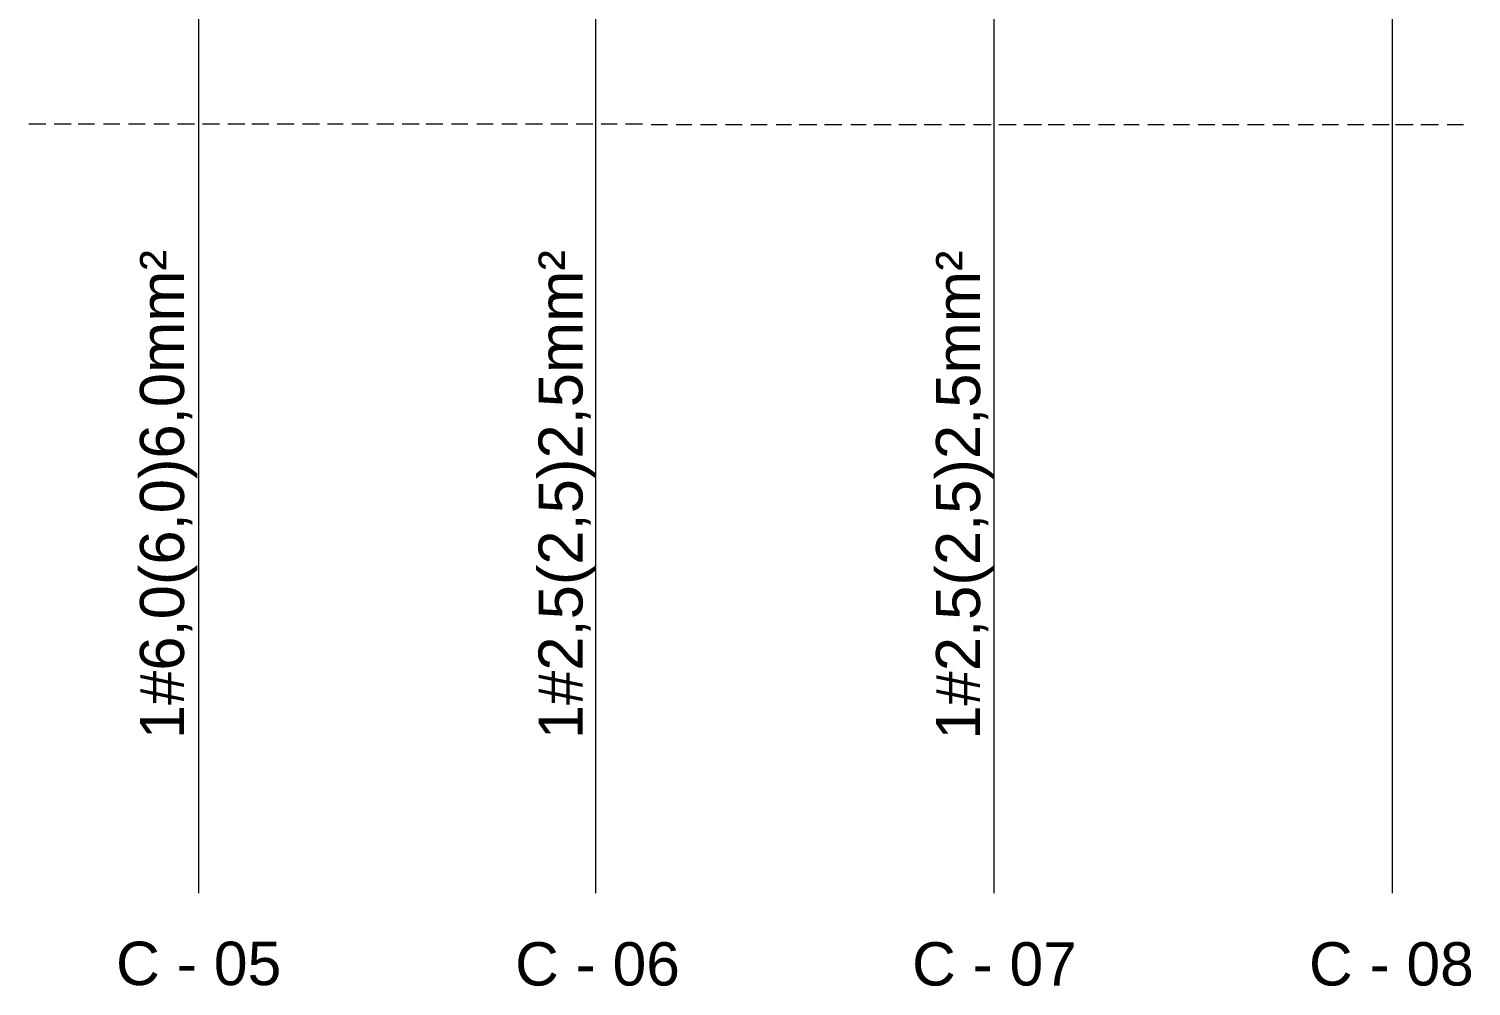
# Model space of a CAD drawing. Header units: millimetres. Extents: x 53 to 176, y -29 to 32.
# Drawn here: x 127.222 to 130.897, y 9.897 to 12.336 of the extents above; entities that cross this region are included whole.
import ezdxf

# ---------------------------------------------------------------- set-up
doc = ezdxf.new("R2010")
doc.units = ezdxf.units.MM
doc.layers.add('13 - Diagrama unifilar', color=7, linetype='Continuous', lineweight=30)
doc.styles.add('Arial0', font='arial.ttf', dxfattribs={"height": 3.14658})

msp = doc.modelspace()

# ---------------------------------------------------------------- linework, layer by layer
at = {"layer": '13 - Diagrama unifilar', "color": 7, "linetype": 'Continuous', "lineweight": 20, "true_color": 0x000007}
for points in [[(127.6554, 10.1343), (127.6554, 12.4837), (127.6554, 12.4837)], [(128.6667, 10.1343), (128.6667, 12.4837), (128.6667, 12.4837)]]:
    msp.add_lwpolyline(points, dxfattribs=at)
at = {"layer": '13 - Diagrama unifilar', "color": 7, "linetype": 'Continuous', "lineweight": 9, "true_color": 0x000007}
for points in [[(129.6821, 10.1343), (129.6821, 12.4837), (129.6821, 12.4837)], [(130.6962, 10.1343), (130.6962, 12.4837), (130.6962, 12.4837)]]:
    msp.add_lwpolyline(points, dxfattribs=at)
at = {"layer": '13 - Diagrama unifilar', "color": 6, "linetype": 'Continuous', "lineweight": 20, "true_color": 0x000006}
for points in [[(127.2224, 12.094), (127.2657, 12.094), (127.2657, 12.094)], [(127.2867, 12.094), (127.33, 12.094), (127.33, 12.094)], [(127.3481, 12.094), (127.39, 12.094), (127.39, 12.094)], [(127.4124, 12.094), (127.4543, 12.094), (127.4543, 12.094)], [(127.4766, 12.094), (127.5185, 12.094), (127.5185, 12.094)], [(127.5409, 12.094), (127.58, 12.094), (127.58, 12.094)], [(127.6009, 12.094), (127.6442, 12.094), (127.6442, 12.094)], [(127.6652, 12.094), (127.7085, 12.094), (127.7085, 12.094)], [(127.7294, 12.094), (127.7727, 12.094), (127.7727, 12.094)], [(127.7909, 12.094), (127.8342, 12.094), (127.8342, 12.094)], [(127.8551, 12.094), (127.8984, 12.094), (127.8984, 12.094)], [(127.9194, 12.094), (127.9627, 12.094), (127.9627, 12.094)], [(127.9836, 12.094), (128.0228, 12.094), (128.0228, 12.094)], [(128.0451, 12.094), (128.087, 12.094), (128.087, 12.094)], [(128.1094, 12.094), (128.1527, 12.094), (128.1527, 12.094)], [(128.1736, 12.094), (128.2169, 12.094), (128.2169, 12.094)], [(128.2337, 12.094), (128.277, 12.094), (128.277, 12.094)], [(128.2993, 12.094), (128.3412, 12.094), (128.3412, 12.094)], [(128.3636, 12.094), (128.4055, 12.094), (128.4055, 12.094)], [(128.4278, 12.094), (128.4669, 12.094), (128.4669, 12.094)], [(128.4879, 12.094), (128.5312, 12.094), (128.5312, 12.094)], [(128.5521, 12.094), (128.5954, 12.094), (128.5954, 12.094)], [(128.6164, 12.094), (128.6597, 12.094), (128.6597, 12.094)], [(128.6806, 12.094), (128.7211, 12.094), (128.7211, 12.094)], [(128.7421, 12.094), (128.7854, 12.094), (128.7854, 12.094)]]:
    msp.add_lwpolyline(points, dxfattribs=at)
at = {"layer": '13 - Diagrama unifilar', "color": 6, "linetype": 'Continuous', "lineweight": 9, "true_color": 0x000006}
for points in [[(128.8077, 12.0926), (128.8496, 12.0926), (128.8496, 12.0926)], [(128.872, 12.0926), (128.9111, 12.0926), (128.9111, 12.0926)], [(128.9334, 12.0926), (128.9753, 12.0926), (128.9753, 12.0926)], [(128.9977, 12.0926), (129.0396, 12.0926), (129.0396, 12.0926)], [(129.0619, 12.0926), (129.1038, 12.0926), (129.1038, 12.0926)], [(129.1262, 12.0926), (129.1653, 12.0926), (129.1653, 12.0926)], [(129.1849, 12.0926), (129.2296, 12.0926), (129.2296, 12.0926)], [(129.2491, 12.0926), (129.2938, 12.0926), (129.2938, 12.0926)], [(129.3162, 12.0926), (129.3553, 12.0926), (129.3553, 12.0926)], [(129.3748, 12.0926), (129.4195, 12.0926), (129.4195, 12.0926)], [(129.4391, 12.0926), (129.4838, 12.0926), (129.4838, 12.0926)], [(129.5033, 12.0926), (129.548, 12.0926), (129.548, 12.0926)], [(129.5676, 12.0926), (129.6067, 12.0926), (129.6067, 12.0926)], [(129.629, 12.0926), (129.6737, 12.0926), (129.6737, 12.0926)], [(129.6933, 12.0926), (129.738, 12.0926), (129.738, 12.0926)], [(129.7575, 12.0926), (129.8022, 12.0926), (129.8022, 12.0926)], [(129.819, 12.0926), (129.8609, 12.0926), (129.8609, 12.0926)], [(129.8832, 12.0926), (129.9251, 12.0926), (129.9251, 12.0926)], [(129.9475, 12.0926), (129.9894, 12.0926), (129.9894, 12.0926)], [(130.0117, 12.0926), (130.0508, 12.0926), (130.0508, 12.0926)], [(130.0732, 12.0926), (130.1151, 12.0926), (130.1151, 12.0926)], [(130.1374, 12.0926), (130.1794, 12.0926), (130.1794, 12.0926)], [(130.2017, 12.0926), (130.2436, 12.0926), (130.2436, 12.0926)], [(130.2632, 12.0926), (130.3051, 12.0926), (130.3051, 12.0926)], [(130.3274, 12.0926), (130.3693, 12.0926), (130.3693, 12.0926)], [(130.3917, 12.0926), (130.4336, 12.0926), (130.4336, 12.0926)], [(130.4559, 12.0926), (130.495, 12.0926), (130.495, 12.0926)], [(130.5174, 12.0926), (130.5593, 12.0926), (130.5593, 12.0926)], [(130.5816, 12.0926), (130.6235, 12.0926), (130.6235, 12.0926)], [(130.6459, 12.0926), (130.6878, 12.0926), (130.6878, 12.0926)], [(130.7045, 12.0926), (130.7492, 12.0926), (130.7492, 12.0926)], [(130.7688, 12.0926), (130.8135, 12.0926), (130.8135, 12.0926)], [(130.8358, 12.0926), (130.8777, 12.0926), (130.8777, 12.0926)]]:
    msp.add_lwpolyline(points, dxfattribs=at)

# ---------------------------------------------------------------- texts
at = {"layer": '13 - Diagrama unifilar', "color": 7, "true_color": 0x000007, "style": 'Arial0'}
for s, height, p in [('1#6,0(6,0)6,0mm²', 0.112251, (127.6177, 10.5268)), ('1#2,5(2,5)2,5mm²', 0.112236, (128.6331, 10.5268)), ('1#2,5(2,5)2,5mm²', 0.112251, (129.6458, 10.5254))]:
    msp.add_text(s, height=height, rotation=90, dxfattribs=at).set_placement(p)
for s, height, p in [('C - 05', 0.11072, (127.4445, 9.9001)), ('C - 06', 0.11038, (128.4613, 9.899)), ('C - 07', 0.11038, (129.4726, 9.899)), ('C - 08', 0.11038, (130.4838, 9.899))]:
    msp.add_text(s, height=height, dxfattribs=at).set_placement(p)

doc.saveas('drawing.dxf')
